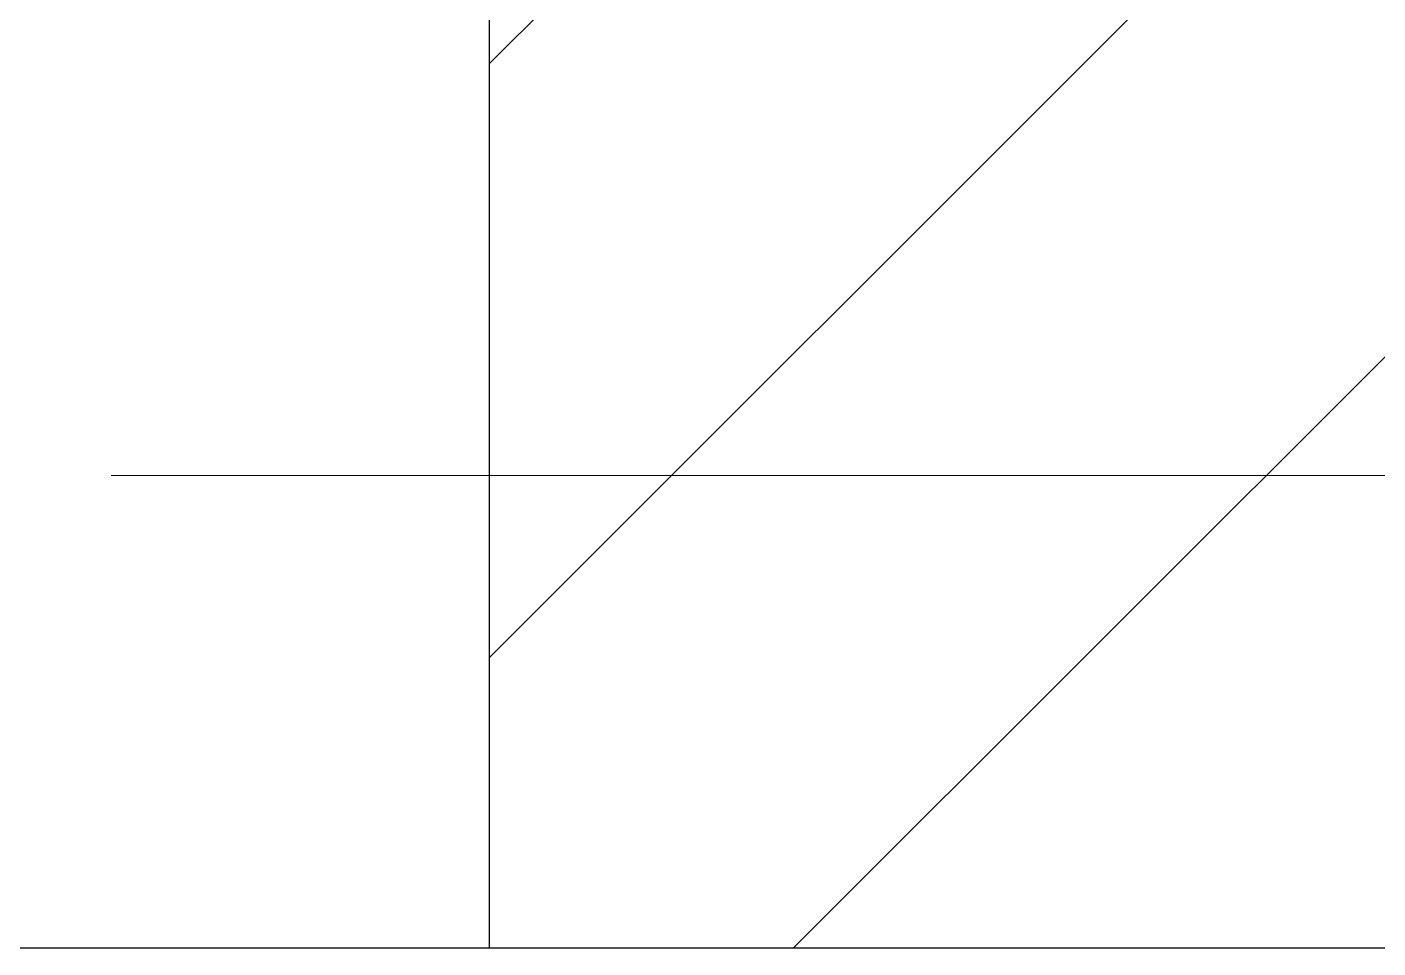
# Model space of a CAD drawing. Extents: x -40810 to 33675, y -2018 to 21213.
# Drawn here: x -17197.8 to -17162.07, y 8290.05 to 8314.41 of the extents above; entities that cross this region are included whole.
import ezdxf

# ---------------------------------------------------------------- set-up
doc = ezdxf.new("R2010")
doc.units = 0
doc.layers.get('0').update_dxf_attribs({"color": 1, "lineweight": 9})
doc.layers.add('1', color=5, linetype='Continuous')
doc.layers.add('3', color=2, linetype='Continuous')
doc.layers.add('PILAR_EIXOS', color=1, linetype='Continuous', lineweight=0)

# ---------------------------------------------------------------- blocks, each defined once
blk = doc.blocks.new('Eixos do pilar')
at = {"layer": 'PILAR_EIXOS'}
blk.add_line((0, -0.5), (0, 0.5), dxfattribs=at)

msp = doc.modelspace()

# ---------------------------------------------------------------- hatches: boundary and pattern name
at = {"linetype": 'ByBlock'}
h = msp.add_hatch(dxfattribs=at)
h.set_pattern_fill('ANSI31', color=4, scale=3.5)
h.set_pattern_definition([(45, (33903.912, 13435.237), (-7.857724, 7.857724), [])])
h.paths.add_polyline_path([(-17185.575, 8290.05), (-17065.575, 8290.05), (-17065.575, 8315.05), (-17185.575, 8315.05)])

# ---------------------------------------------------------------- linework, layer by layer
at = {"layer": '1'}
msp.add_lwpolyline([(-17292.575, 8290.05), (-17185.575, 8290.05)], dxfattribs=at)
at = {"layer": '3'}
msp.add_lwpolyline([(-17185.575, 8290.05), (-17065.575, 8290.05), (-17065.575, 8315.05), (-17185.575, 8315.05), (-17185.575, 8290.05)], dxfattribs=at)

# ---------------------------------------------------------------- block references
at = {"layer": 'PILAR_EIXOS', "xscale": 45, "yscale": 140, "zscale": 100, "rotation": 270}
msp.add_blockref('Eixos do pilar', (-17125.575, 8302.55), dxfattribs=at)

doc.saveas('drawing.dxf')
